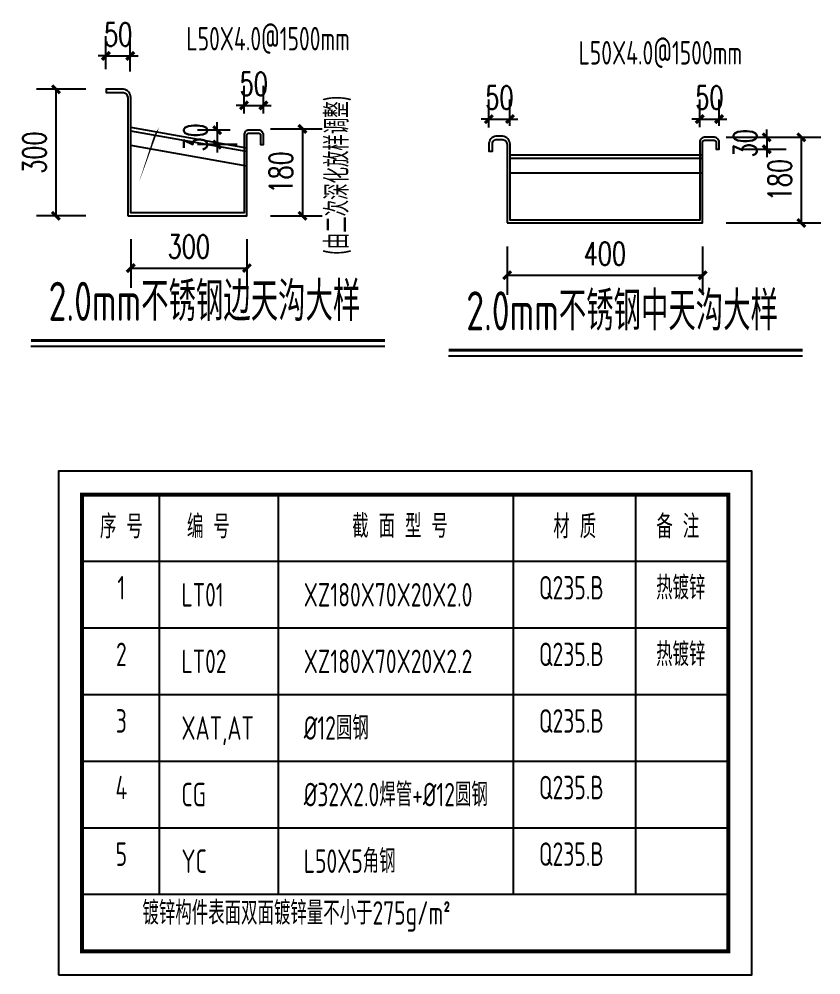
# Model space of a CAD drawing. Extents: x -33967 to 1773478, y -1022458 to -784650.
# Drawn here: x 1226240 to 1246728, y -1002059 to -977620 of the extents above; entities that cross this region are included whole.
import ezdxf
from ezdxf.enums import TextEntityAlignment as Align

# ---------------------------------------------------------------- set-up
doc = ezdxf.new("R2010")
doc.units = 0
doc.header["$LTSCALE"] = 1000
doc.header["$MEASUREMENT"] = 0
for name, color, linetype in [('AXIS', 3, 'Continuous'), ('LK 轮廓', 3, 'Continuous'), ('TEXT', 7, 'Continuous'), ('THICK', 6, 'Continuous'), ('THIN', 7, 'Continuous'), ('XG', 6, 'Continuous'), ('天沟', 2, 'Continuous')]:
    doc.layers.add(name, color=color, linetype=linetype)
doc.styles.add('_TCH_DIM_T3', font='SIMPLEX', dxfattribs={"width": 0.705882, "bigfont": 'GBCBIG'})
doc.styles.add('TSSD_Label', font='tssdeng.shx', dxfattribs={"width": 0.7, "bigfont": 'hztxt.shx'})
doc.dimstyles.new('TCH-200-1', dxfattribs={"dimtxt": 595, "dimasz": 200, "dimexe": 500, "dimexo": 600, "dimgap": 252.5, "dimtad": 1, "dimdec": 0, "dimzin": 0, "dimdsep": 46, "dimtxsty": '_TCH_DIM_T3', "dimblk": 'ARCHTICK', "dimcen": 0.09, "dimclrd": 3, "dimclre": 3, "dimclrt": 7, "dimazin": 2, "dimtfac": 1, "dimtdec": 0, "dimtix": 1, "dimtmove": 2, "dimatfit": 3, "dimfxl": 1, "dimtolj": 1, "dimtzin": 0, "dimarcsym": 0})

# ---------------------------------------------------------------- blocks, each defined once
blk = doc.blocks.new('_ArchTick')
at = {"color": 0, "linetype": 'ByBlock', "const_width": 0.4}
blk.add_lwpolyline([(-0.5, -0.5), (0.5, 0.5)], dxfattribs=at)
blk = doc.blocks.new('*D203')
at = {"layer": 'AXIS', "color": 3, "lineweight": -2, "transparency": 16777216}
for p, q in [((1232662, -980429), (1233981, -980429)), ((1233481, -980429), (1233481, -982650)), ((1232662, -982650), (1233981, -982650))]:
    blk.add_line(p, q, dxfattribs=at)
at = {"layer": 'Defpoints', "color": 0, "transparency": 16777216}
for p in [(1232062, -980429), (1232062, -982650), (1233481, -982650)]:
    blk.add_point(p, dxfattribs=at)
at = {"layer": 'AXIS', "color": 3, "lineweight": -2, "transparency": 16777216, "xscale": 200, "yscale": 200, "zscale": 200}
for p, rotation in [((1233481, -980429), 90), ((1233481, -982650), 270)]:
    blk.add_blockref('_ArchTick', p, dxfattribs=dict(at, rotation=rotation))
at = {"layer": 'AXIS', "color": 7, "transparency": 16777216, "insert": (1232931, -981540), "char_height": 595, "attachment_point": 5, "rotation": 90, "style": '_TCH_DIM_T3'}
blk.add_mtext('\\A1;180', dxfattribs=at)
blk = doc.blocks.new('*D204')
at = {"layer": 'AXIS', "color": 3, "lineweight": -2, "transparency": 16777216}
for p, q in [((1228460, -978897), (1228460, -978060)), ((1229081, -978958), (1229081, -978060)), ((1228460, -978560), (1228260, -978560)), ((1228460, -978560), (1229081, -978560)), ((1229081, -978560), (1229281, -978560))]:
    blk.add_line(p, q, dxfattribs=at)
at = {"layer": 'Defpoints', "color": 0, "transparency": 16777216}
for p in [(1229081, -978560), (1228460, -979497), (1229081, -979558)]:
    blk.add_point(p, dxfattribs=at)
at = {"layer": 'AXIS', "color": 3, "lineweight": -2, "transparency": 16777216, "xscale": 200, "yscale": 200, "zscale": 200}
blk.add_blockref('_ArchTick', (1228460, -978560), dxfattribs=at)
at = {"layer": 'AXIS', "color": 3, "lineweight": -2, "transparency": 16777216, "xscale": 200, "yscale": 200, "zscale": 200, "rotation": 180}
blk.add_blockref('_ArchTick', (1229081, -978560), dxfattribs=at)
at = {"layer": 'AXIS', "color": 7, "transparency": 16777216, "insert": (1228771, -978010), "char_height": 595, "attachment_point": 5, "style": '_TCH_DIM_T3'}
blk.add_mtext('\\A1;50', dxfattribs=at)
blk = doc.blocks.new('*D205')
at = {"layer": 'AXIS', "color": 3, "lineweight": -2, "transparency": 16777216}
for p, q in [((1227948, -979415), (1226681, -979415)), ((1227181, -979415), (1227181, -982650)), ((1227948, -982650), (1226681, -982650))]:
    blk.add_line(p, q, dxfattribs=at)
at = {"layer": 'Defpoints', "color": 0, "transparency": 16777216}
for p in [(1228548, -979415), (1227181, -982650), (1228548, -982650)]:
    blk.add_point(p, dxfattribs=at)
at = {"layer": 'AXIS', "color": 3, "lineweight": -2, "transparency": 16777216, "xscale": 200, "yscale": 200, "zscale": 200}
for p, rotation in [((1227181, -979415), 90), ((1227181, -982650), 270)]:
    blk.add_blockref('_ArchTick', p, dxfattribs=dict(at, rotation=rotation))
at = {"layer": 'AXIS', "color": 7, "transparency": 16777216, "insert": (1226631, -981033), "char_height": 595, "attachment_point": 5, "rotation": 90, "style": '_TCH_DIM_T3'}
blk.add_mtext('\\A1;300', dxfattribs=at)
blk = doc.blocks.new('*D206')
at = {"layer": 'AXIS', "color": 3, "lineweight": -2, "transparency": 16777216}
for p, q in [((1229091, -983250), (1229091, -984487)), ((1232062, -983250), (1232062, -984487)), ((1229091, -983987), (1232062, -983987))]:
    blk.add_line(p, q, dxfattribs=at)
at = {"layer": 'Defpoints', "color": 0, "transparency": 16777216}
for p in [(1229091, -982650), (1232062, -982650), (1232062, -983987)]:
    blk.add_point(p, dxfattribs=at)
at = {"layer": 'AXIS', "color": 3, "lineweight": -2, "transparency": 16777216, "xscale": 200, "yscale": 200, "zscale": 200, "rotation": 180}
blk.add_blockref('_ArchTick', (1229091, -983987), dxfattribs=at)
at = {"layer": 'AXIS', "color": 3, "lineweight": -2, "transparency": 16777216, "xscale": 200, "yscale": 200, "zscale": 200}
blk.add_blockref('_ArchTick', (1232062, -983987), dxfattribs=at)
at = {"layer": 'AXIS', "color": 7, "transparency": 16777216, "insert": (1230577, -983437), "char_height": 595, "attachment_point": 5, "style": '_TCH_DIM_T3'}
blk.add_mtext('\\A1;300', dxfattribs=at)
blk = doc.blocks.new('*D207')
at = {"layer": 'AXIS', "color": 3, "lineweight": -2, "transparency": 16777216}
for p, q in [((1231988, -980036), (1231988, -979326)), ((1232484, -980036), (1232484, -979326)), ((1231988, -979826), (1231788, -979826)), ((1231988, -979826), (1232484, -979826)), ((1232484, -979826), (1232684, -979826))]:
    blk.add_line(p, q, dxfattribs=at)
at = {"layer": 'Defpoints', "color": 0, "transparency": 16777216}
for p in [(1232484, -979826), (1231988, -980636), (1232484, -980636)]:
    blk.add_point(p, dxfattribs=at)
at = {"layer": 'AXIS', "color": 3, "lineweight": -2, "transparency": 16777216, "xscale": 200, "yscale": 200, "zscale": 200}
blk.add_blockref('_ArchTick', (1231988, -979826), dxfattribs=at)
at = {"layer": 'AXIS', "color": 3, "lineweight": -2, "transparency": 16777216, "xscale": 200, "yscale": 200, "zscale": 200, "rotation": 180}
blk.add_blockref('_ArchTick', (1232484, -979826), dxfattribs=at)
at = {"layer": 'AXIS', "color": 7, "transparency": 16777216, "insert": (1232236, -979276), "char_height": 595, "attachment_point": 5, "style": '_TCH_DIM_T3'}
blk.add_mtext('\\A1;50', dxfattribs=at)
blk = doc.blocks.new('*D208')
at = {"layer": 'AXIS', "color": 3, "lineweight": -2, "transparency": 16777216}
for p, q in [((1231636, -980459), (1230799, -980459)), ((1231299, -980459), (1231299, -980259)), ((1231299, -980459), (1231299, -980829)), ((1231809, -980829), (1230799, -980829)), ((1231299, -980829), (1231299, -981029))]:
    blk.add_line(p, q, dxfattribs=at)
at = {"layer": 'Defpoints', "color": 0, "transparency": 16777216}
for p in [(1232236, -980459), (1231299, -980829), (1232409, -980829)]:
    blk.add_point(p, dxfattribs=at)
at = {"layer": 'AXIS', "color": 3, "lineweight": -2, "transparency": 16777216, "xscale": 200, "yscale": 200, "zscale": 200}
for p, rotation in [((1231299, -980459), 270), ((1231299, -980829), 90)]:
    blk.add_blockref('_ArchTick', p, dxfattribs=dict(at, rotation=rotation))
at = {"layer": 'AXIS', "color": 7, "transparency": 16777216, "insert": (1230749, -980644), "char_height": 595, "attachment_point": 5, "rotation": 90, "style": '_TCH_DIM_T3'}
blk.add_mtext('\\A1;30', dxfattribs=at)
blk = doc.blocks.new('*D209')
at = {"layer": 'AXIS', "color": 3, "lineweight": -2, "transparency": 16777216}
for p, q in [((1244307, -980640), (1246728, -980640)), ((1246228, -980640), (1246228, -982832)), ((1244307, -982832), (1246728, -982832))]:
    blk.add_line(p, q, dxfattribs=at)
at = {"layer": 'Defpoints', "color": 0, "transparency": 16777216}
for p in [(1243707, -980640), (1243707, -982832), (1246228, -982832)]:
    blk.add_point(p, dxfattribs=at)
at = {"layer": 'AXIS', "color": 3, "lineweight": -2, "transparency": 16777216, "xscale": 200, "yscale": 200, "zscale": 200}
for p, rotation in [((1246228, -980640), 90), ((1246228, -982832), 270)]:
    blk.add_blockref('_ArchTick', p, dxfattribs=dict(at, rotation=rotation))
at = {"layer": 'AXIS', "color": 7, "transparency": 16777216, "insert": (1245678, -981736), "char_height": 595, "attachment_point": 5, "rotation": 90, "style": '_TCH_DIM_T3'}
blk.add_mtext('\\A1;180', dxfattribs=at)
blk = doc.blocks.new('*D210')
at = {"layer": 'AXIS', "color": 3, "lineweight": -2, "transparency": 16777216}
for p, q in [((1238709, -983432), (1238709, -984668)), ((1243707, -983432), (1243707, -984668)), ((1238709, -984168), (1243707, -984168))]:
    blk.add_line(p, q, dxfattribs=at)
at = {"layer": 'Defpoints', "color": 0, "transparency": 16777216}
for p in [(1238709, -982832), (1243707, -982832), (1243707, -984168)]:
    blk.add_point(p, dxfattribs=at)
at = {"layer": 'AXIS', "color": 3, "lineweight": -2, "transparency": 16777216, "xscale": 200, "yscale": 200, "zscale": 200, "rotation": 180}
blk.add_blockref('_ArchTick', (1238709, -984168), dxfattribs=at)
at = {"layer": 'AXIS', "color": 3, "lineweight": -2, "transparency": 16777216, "xscale": 200, "yscale": 200, "zscale": 200}
blk.add_blockref('_ArchTick', (1243707, -984168), dxfattribs=at)
at = {"layer": 'AXIS', "color": 7, "transparency": 16777216, "insert": (1241208, -983618), "char_height": 595, "attachment_point": 5, "style": '_TCH_DIM_T3'}
blk.add_mtext('\\A1;400', dxfattribs=at)
blk = doc.blocks.new('*D211')
at = {"layer": 'AXIS', "color": 3, "lineweight": -2, "transparency": 16777216}
for p, q in [((1243632, -980386), (1243632, -979676)), ((1244128, -980346), (1244128, -979676)), ((1243632, -980176), (1243432, -980176)), ((1243632, -980176), (1244128, -980176)), ((1244128, -980176), (1244328, -980176))]:
    blk.add_line(p, q, dxfattribs=at)
at = {"layer": 'Defpoints', "color": 0, "transparency": 16777216}
for p in [(1244128, -980176), (1244128, -980946), (1243632, -980986)]:
    blk.add_point(p, dxfattribs=at)
at = {"layer": 'AXIS', "color": 3, "lineweight": -2, "transparency": 16777216, "xscale": 200, "yscale": 200, "zscale": 200}
blk.add_blockref('_ArchTick', (1243632, -980176), dxfattribs=at)
at = {"layer": 'AXIS', "color": 3, "lineweight": -2, "transparency": 16777216, "xscale": 200, "yscale": 200, "zscale": 200, "rotation": 180}
blk.add_blockref('_ArchTick', (1244128, -980176), dxfattribs=at)
at = {"layer": 'AXIS', "color": 7, "transparency": 16777216, "insert": (1243880, -979626), "char_height": 595, "attachment_point": 5, "style": '_TCH_DIM_T3'}
blk.add_mtext('\\A1;50', dxfattribs=at)
blk = doc.blocks.new('*D212')
at = {"layer": 'AXIS', "color": 3, "lineweight": -2, "transparency": 16777216}
for p, q in [((1245344, -980641), (1245344, -980441)), ((1244613, -980641), (1245844, -980641)), ((1245344, -980641), (1245344, -980946)), ((1244691, -980946), (1245844, -980946)), ((1245344, -980946), (1245344, -981146))]:
    blk.add_line(p, q, dxfattribs=at)
at = {"layer": 'Defpoints', "color": 0, "transparency": 16777216}
for p in [(1244013, -980641), (1244091, -980946), (1245344, -980946)]:
    blk.add_point(p, dxfattribs=at)
at = {"layer": 'AXIS', "color": 3, "lineweight": -2, "transparency": 16777216, "xscale": 200, "yscale": 200, "zscale": 200}
for p, rotation in [((1245344, -980641), 270), ((1245344, -980946), 90)]:
    blk.add_blockref('_ArchTick', p, dxfattribs=dict(at, rotation=rotation))
at = {"layer": 'AXIS', "color": 7, "transparency": 16777216, "insert": (1244794, -980793), "char_height": 595, "attachment_point": 5, "rotation": 90, "style": '_TCH_DIM_T3'}
blk.add_mtext('\\A1;30', dxfattribs=at)
blk = doc.blocks.new('*D171')
at = {"layer": 'AXIS', "color": 3, "lineweight": -2, "transparency": 16777216}
for p, q in [((1238243, -980395), (1238243, -979676)), ((1238784, -980346), (1238784, -979676)), ((1238243, -980176), (1238043, -980176)), ((1238243, -980176), (1238784, -980176)), ((1238784, -980176), (1238984, -980176))]:
    blk.add_line(p, q, dxfattribs=at)
at = {"layer": 'Defpoints', "color": 0, "transparency": 16777216}
for p in [(1238784, -980176), (1238784, -980946), (1238243, -980995)]:
    blk.add_point(p, dxfattribs=at)
at = {"layer": 'AXIS', "color": 3, "lineweight": -2, "transparency": 16777216, "xscale": 200, "yscale": 200, "zscale": 200}
blk.add_blockref('_ArchTick', (1238243, -980176), dxfattribs=at)
at = {"layer": 'AXIS', "color": 3, "lineweight": -2, "transparency": 16777216, "xscale": 200, "yscale": 200, "zscale": 200, "rotation": 180}
blk.add_blockref('_ArchTick', (1238784, -980176), dxfattribs=at)
at = {"layer": 'AXIS', "color": 7, "transparency": 16777216, "insert": (1238514, -979626), "char_height": 595, "attachment_point": 5, "style": '_TCH_DIM_T3'}
blk.add_mtext('\\A1;50', dxfattribs=at)

msp = doc.modelspace()

# ---------------------------------------------------------------- linework, layer by layer
at = {"layer": 'AXIS'}
for p, q in [((1229814.7, -989781.6), (1229814.7, -999998.3)), ((1232857.5, -989781.6), (1232857.5, -999998.3)), ((1238864.3, -989781.6), (1238864.3, -999998.3)), ((1241992, -989781.6), (1241992, -999998.3)), ((1227845.7, -991484.4), (1244362.8, -991484.4)), ((1227845.7, -993187.2), (1244362.8, -993187.2)), ((1227845.7, -994889.9), (1244362.8, -994889.9)), ((1227845.7, -996592.7), (1244362.8, -996592.7)), ((1227845.7, -998295.5), (1244362.8, -998295.5)), ((1227845.7, -998295.5), (1244362.8, -998295.5)), ((1227845.7, -999998.3), (1244362.8, -999998.3)), ((1227845.7, -999998.3), (1244362.8, -999998.3))]:
    msp.add_line(p, q, dxfattribs=at)
msp.add_lwpolyline([(1229690.1, -980591.9, 0, 144.8, 0), (1229940.7, -980050.9, 0, 0, 0), (1230466.1, -978617.1, 0, 0, 0), (1234998.8, -978617.1, 0, 0, 0)], format="xyseb", dxfattribs=at)
at = {"layer": 'AXIS', "elevation": 0}
msp.add_lwpolyline([(1239997.9, -981098.4, 0, 144.8, 0), (1240133.4, -980520.9, 0, 0, 0), (1240488.5, -978977.9, 0, 0, 0), (1245021.2, -978977.9, 0, 0, 0)], format="xyseb", dxfattribs=at)
at = {"layer": 'AXIS'}
msp.add_lwpolyline([(1227245.7, -1002058.9), (1244962.8, -1002058.9), (1244962.8, -989181.6), (1227245.7, -989181.6)], close=True, dxfattribs=at)
at = {"layer": 'AXIS', "const_width": 100}
msp.add_lwpolyline([(1227845.7, -1001458.9), (1244362.8, -1001458.9), (1244362.8, -989781.6), (1227845.7, -989781.6)], close=True, dxfattribs=at)
at = {"layer": 'LK 轮廓'}
msp.add_line((1227845.7, -991484.4), (1244362.8, -991484.4), dxfattribs=at)
at = {"layer": 'THICK', "color": 0, "const_width": 72.4}
for points in [[(1226540.5, -985839.2), (1235587.2, -985839.2)], [(1237213.6, -986082.8), (1246260.3, -986082.8)]]:
    msp.add_lwpolyline(points, dxfattribs=at)
at = {"layer": 'THIN', "color": 0}
for points in [[(1226540.5, -985984), (1235587.2, -985984)], [(1237213.6, -986227.6), (1246260.3, -986227.6)]]:
    msp.add_lwpolyline(points, dxfattribs=at)
at = {"layer": 'XG'}
for p, q in [((1232062.3, -980916.4), (1229091.2, -980394.9)), ((1232045.8, -981005.4), (1229091.2, -980486.8)), ((1232062.3, -981376.7), (1229091.2, -980855.2)), ((1243706.9, -981097.8, 0), (1238784.2, -981098.6, 0)), ((1243690.3, -981186.8, 0), (1238784.2, -981187.6, 0)), ((1243706.9, -981558.1, 0), (1238784.2, -981558.9, 0))]:
    msp.add_line(p, q, dxfattribs=at)
at = {"layer": '天沟', "linetype": 'ByBlock'}
msp.add_lwpolyline([(1229016.2, -982650.3), (1232062.3, -982650.4), (1232062.3, -980584.6, -0.4142136), (1232112.3, -980534.6), (1232358.5, -980534.6, -0.4141297), (1232408.5, -980584.6), (1232408.5, -980829), (1232483.5, -980829), (1232483.5, -980584.5, 0.4142136), (1232358.5, -980459.5), (1232112.6, -980459.5, 0.4142136), (1231987.6, -980584.5), (1231987.6, -982576.2), (1229091.2, -982576.2), (1229091.2, -979621.2, 0.3801932), (1228906.7, -979415.3), (1228460.4, -979415.3, 0.0610415), (1228460.4, -979415.3), (1228460.4, -979415.3), (1228460.4, -979497.2), (1228460.4, -979497.2, 0.0063485), (1228460.4, -979497.2), (1228904.3, -979497.2, -0.3322787), (1229016.2, -979622.2), (1229016.2, -982650.3)], format="xyb", dxfattribs=at)
at = {"layer": '天沟', "linetype": 'ByBlock', "elevation": 0}
msp.add_lwpolyline([(1238709.2, -982831.8), (1243706.9, -982831.8), (1243706.9, -980766, -0.4142136), (1243756.9, -980716), (1244003.1, -980716, -0.4141297), (1244053.1, -980766), (1244053.1, -980945.7), (1244128.1, -980945.7), (1244128.1, -980765.9, 0.4142136), (1244003.1, -980640.9), (1243757.2, -980640.9, 0.4142136), (1243632.2, -980765.9), (1243632.2, -982757.6), (1238784.2, -982757.6), (1238784.2, -980821.6, 0.3801932), (1238599.7, -980615.8), (1238423.4, -980615.8, 0.3841594), (1238243.2, -980821.7), (1238243.2, -980995.1), (1238333.8, -980995.1), (1238333.8, -980822.7, -0.3685544), (1238421.8, -980697.7), (1238597.3, -980697.7, -0.3322787), (1238709.2, -980822.7), (1238709.2, -982831.8)], format="xyb", dxfattribs=at)

# ---------------------------------------------------------------- texts
at = {"layer": 'TEXT', "style": 'TSSD_Label', "width": 0.7}
for s, p in [('L50X4.0@1500mm', (1230513.8, -978420.4)), ('L50X4.0@1500mm', (1240536.2, -978781.2, 0)), ('LT01', (1230387.6, -992639.9)), ('XZ180X70X20X2.0', (1233513.8, -992639.9)), ('LT02', (1230387.6, -994342.7)), ('XZ180X70X20X2.2', (1233513.8, -994342.7)), ('%%C12圆钢', (1233513.8, -996045.5)), ('XAT,AT', (1230387.6, -996045.5)), ('%%C32X2.0焊管+%%C12圆钢', (1233513.8, -997748.3)), ('CG', (1230387.6, -997748.3)), ('L50X5角钢', (1233513.8, -999451.1)), ('YC', (1230387.6, -999451.1))]:
    msp.add_text(s, height=600, dxfattribs=at).set_placement(p)
msp.add_text('(由二次深化放样调整)', height=600, rotation=90, dxfattribs=at).set_placement((1234662.5, -983652.3))
for s, p in [('2.0mm不锈钢边天沟大样', (1226992.4, -985636.4)), ('2.0mm不锈钢中天沟大样', (1237665.5, -985880))]:
    msp.add_text(s, height=1000, dxfattribs=at).set_placement(p, align=Align.BOTTOM_LEFT)
for s, p in [('序 号', (1228852.2, -991075.7)), ('编 号', (1231076.3, -991075.7)), ('截 面 型 号', (1235974.3, -991063.2)), ('材 质', (1240440.1, -991075.7)), ('备 注', (1243071.2, -991075.7)), ('1', (1228852.2, -992639.9)), ('Q235.B', (1240350.9, -992639.9)), ('热镀锌', (1243148, -992639.9)), ('2', (1228852.2, -994342.7)), ('Q235.B', (1240350.9, -994342.7)), ('热镀锌', (1243148, -994342.7)), ('3', (1228852.2, -996045.5)), ('Q235.B', (1240350.9, -996045.5)), ('4', (1228852.2, -997748.3)), ('Q235.B', (1240350.9, -997748.3)), ('5', (1228852.2, -999451.1)), ('Q235.B', (1240350.9, -999451.1)), ('镀锌构件表面双面镀锌量不小于275g/m%%1402%%141', (1233328.2, -1000954.4))]:
    msp.add_text(s, height=600, dxfattribs=at).set_placement(p, align=Align.BOTTOM_CENTER)

# ---------------------------------------------------------------- dimensions: what is measured, and where the dimension line sits
at = {"layer": 'AXIS'}
for base, p1, p2, angle, text, picture, middle in [((1229081.2, -978560.4), (1228460.4, -979497.2), (1229081.2, -979558.4), 180, '50', '*D204', (1228770.8, -978010.4)), ((1227180.6, -982650.4), (1228547.7, -979415.3), (1228547.7, -982650.4), 90, '300', '*D205', (1226630.6, -981032.8)), ((1231299.3, -980829), (1232235.6, -980459.5), (1232408.5, -980829), 90, '30', '*D208', (1230749.3, -980644.3)), ((1245343.8, -980945.7, 0), (1244012.8, -980641.3, 0), (1244090.6, -980945.7, 0), 90, '30', '*D212', (1244793.8, -980793.5, 0))]:
    dim = msp.add_linear_dim(base=base, p1=p1, p2=p2, angle=angle, text=text, dimstyle='TCH-200-1', dxfattribs=at)
    dim.commit()
    dim.dimension.update_dxf_attribs({"geometry": picture, "text_midpoint": middle})
for base, p1, p2, text, picture, middle in [((1232483.5, -979825.8), (1231987.6, -980636.1), (1232483.5, -980636.1), '50', '*D207', (1232235.6, -979275.8)), ((1238784.2, -980175.9, 0), (1238243.2, -980995.1, 0), (1238784.2, -980945.7, 0), '50', '*D171', (1238513.7, -979625.9, 0)), ((1244128.1, -980175.9, 0), (1243632.2, -980986.2, 0), (1244128.1, -980945.7, 0), '50', '*D211', (1243880.1, -979625.9, 0)), ((1232062.3, -983986.5), (1229091.2, -982650.4), (1232062.3, -982650.4), '300', '*D206', (1230576.8, -983436.5)), ((1243706.9, -984167.9, 0), (1238709.2, -982831.8, 0), (1243706.9, -982831.8, 0), '400', '*D210', (1241208.1, -983617.9, 0))]:
    dim = msp.add_linear_dim(base=base, p1=p1, p2=p2, text=text, dimstyle='TCH-200-1', dxfattribs=at)
    dim.commit()
    dim.dimension.update_dxf_attribs({"geometry": picture, "text_midpoint": middle})
for p1, p2, distance, picture, middle in [((1232062.3, -980429.1), (1232062.3, -982650.4), 1418.8, '*D203', (1232931.1, -981539.7)), ((1243706.9, -980640.3, 0), (1243706.9, -982831.8, 0), 2521.3, '*D209', (1245678.2, -981736, 0))]:
    dim = msp.add_aligned_dim(p1=p1, p2=p2, distance=distance, text='180', dimstyle='TCH-200-1', dxfattribs=at)
    dim.commit()
    dim.dimension.update_dxf_attribs({"geometry": picture, "text_midpoint": middle})

doc.saveas('drawing.dxf')
